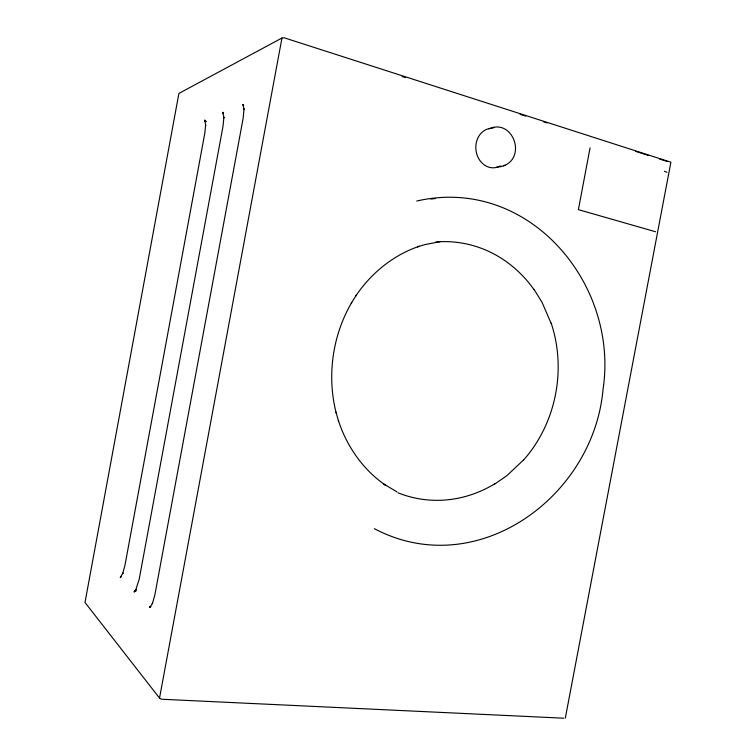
<?xml version="1.0" encoding="UTF-8"?>
<svg xmlns="http://www.w3.org/2000/svg" width="756" height="756" viewBox="0 0 756 756"><rect width="100%" height="100%" fill="white"/><g stroke="black" fill="none" stroke-linecap="round" stroke-linejoin="round"><path stroke-width="1.13" d="M563.863 718.2L161.51 699.234L159.525 698.1L281.96 38.017L284.209 37.8L670.893 162.2L565.318 718.087M590.067 147.855L578.387 209.648L655.603 231.761M504.545 165.469C526.62 155.934 512.199 118.305 489.066 128.775M523.332 460.158L506.945 475.609L494.717 484.067M281.96 38.017L178.898 93.423L84.993 602.466L159.525 698.1M500.481 166.632L504.157 165.63M503.562 165.876L505.14 165.224M150.435 606.766L149.433 607.106L150.898 606.586L150.066 607.163L152.589 603.071L152.353 603.779L154.876 594.849L243.158 118.21L244.018 108.836L243.99 109.563L243.12 104.668L243.687 105.509L242.525 104.413L243.337 105.093M121.281 576.686L120.223 577.622L122.944 573.02L122.699 573.634L124.92 565.479L204.8 133.283L205.66 124.749L205.67 125.401L204.8 119.977L205.112 120.856M493.337 127.802L494.377 127.556M496.191 167.35L501.521 166.452M440.02 241.712L424.976 244.585L417.548 246.815L419.211 246.276C393.281 255.084 371.045 273.237 355.859 295.88L356.341 295.123L351.304 303.137L351.729 302.476C332.451 335.456 326.724 376.025 336.212 413.041L335.995 412.256L338.612 421.338L338.357 420.44C346.683 446.191 362.946 469.57 385.276 485.068L383.85 484.067L396.995 491.901M374.324 528.671C476.393 582.526 593.488 497.24 603.014 389.538C619.287 283.245 527.886 175.524 416.745 201.03M430.911 199.102L435.135 198.535M136.156 590.956L134.199 591.315L135.541 590.767L134.114 592.061L136.165 589.576L135.607 590.238L139.161 579.446L223.039 126.11L223.899 117.18L223.899 117.87L222.878 112.228L223.19 113.154M402.135 76.526L405.509 77.613M520.071 114.326L525.685 116.122M543.658 121.877L547.032 122.963M635.758 151.398L648.119 155.358M659.345 158.958L667.208 161.472M664.382 171.291L666.905 172.255M206.35 121.555L204.715 120.563L205.651 121.612M222.699 112.88L223.483 113.523M534.067 289.454L542.005 302.249L551.039 323.162M498.242 166.859A19.769 16.679 84.1 0 1 476.091 151.011A19.769 16.679 84.1 0 1 492.222 128.35M500.17 165.951A19.769 16.679 84.1 0 1 499.225 166.443M435.843 241.958A136.449 119.505 -80.4 0 1 533.963 289.557M551.162 323.095A126.639 110.593 -80.9 0 1 523.388 460.243M494.651 483.887A136.515 119.514 -81.5 0 1 397.977 492.808"/></g></svg>
